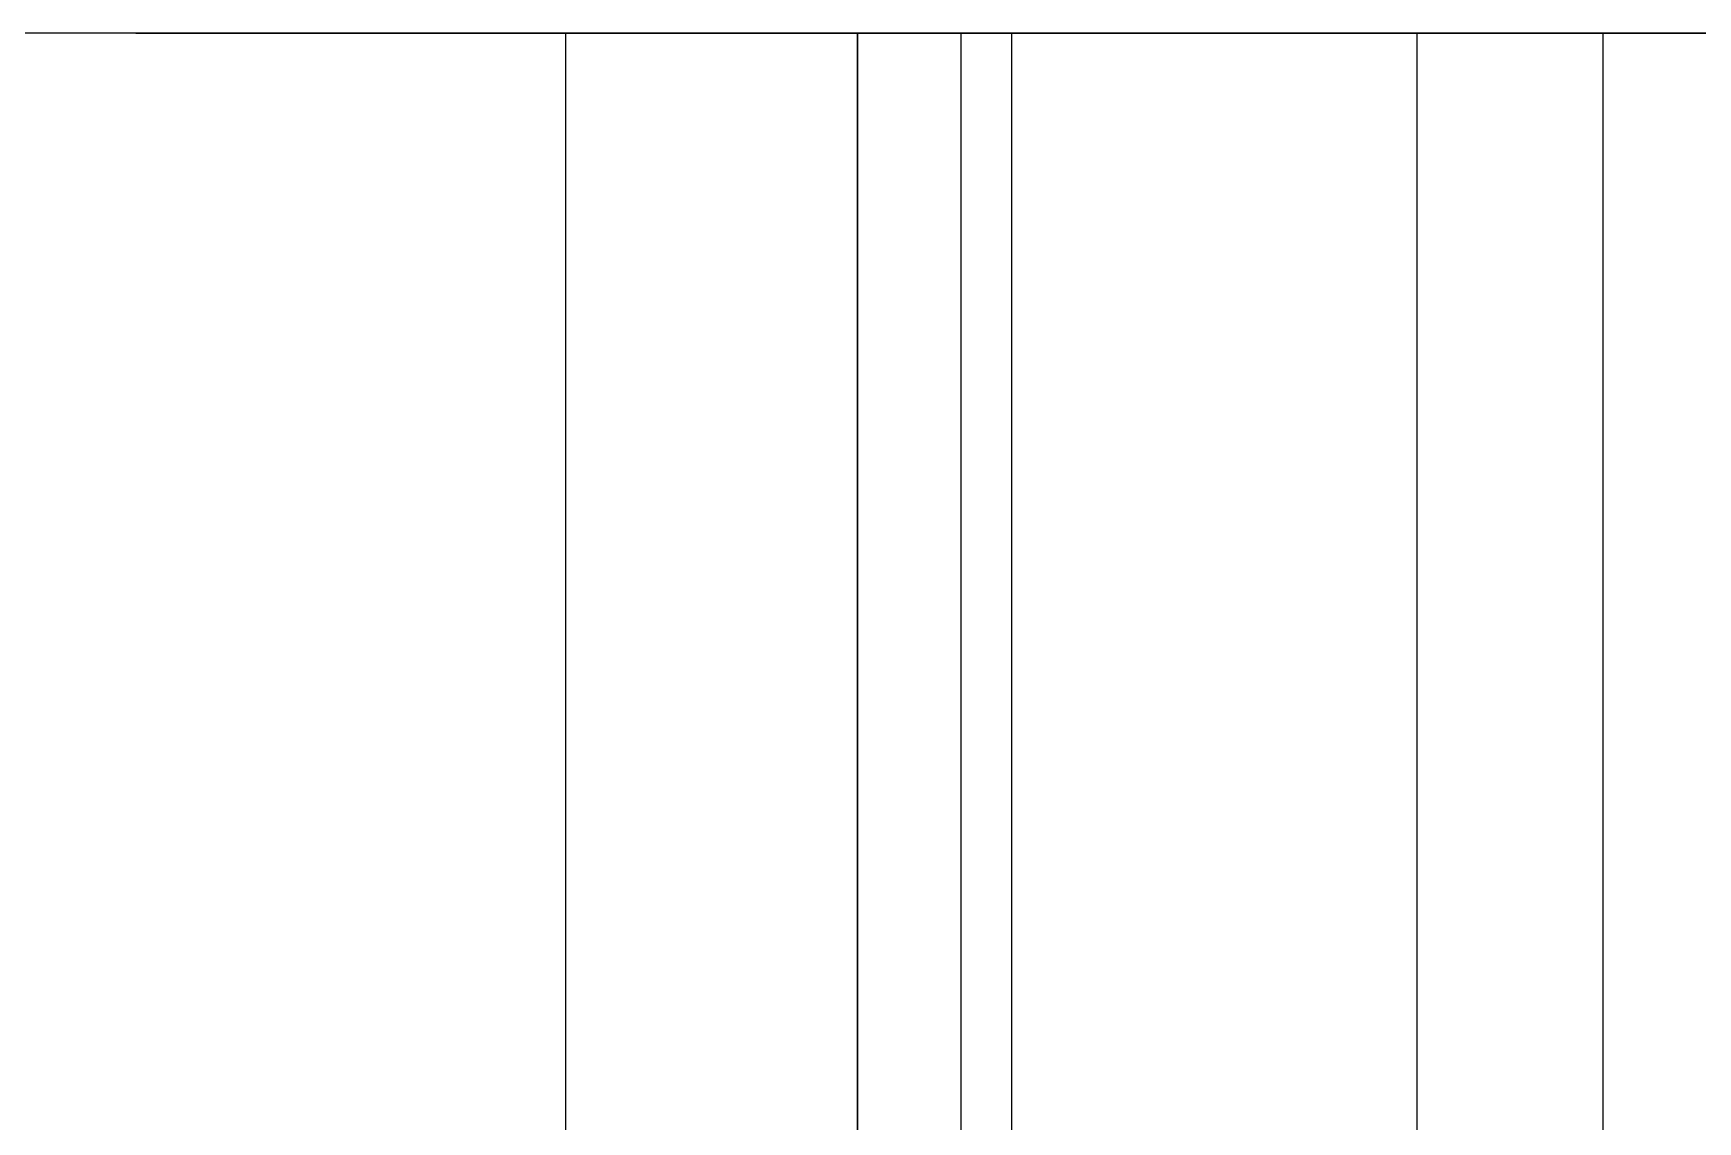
# Model space of a CAD drawing. Header units: metres. Extents: x 0 to 420, y 0 to 297.
# Drawn here: x 247.25 to 255.95, y 215.13 to 220.82 of the extents above; entities that cross this region are included whole.
import ezdxf

# ---------------------------------------------------------------- set-up
doc = ezdxf.new("R2010")
doc.units = ezdxf.units.M

msp = doc.modelspace()

# ---------------------------------------------------------------- linework, layer by layer
at = {"layer": 'DIMENSIONS', "color": 2}
msp.add_line((247.7863, 220.8163), (236.7863, 220.8163), dxfattribs=at)
at = {"layer": 'GEOMETRY'}
for p, q in [((247.7886, 220.8163), (247.7863, 220.8163)), ((247.7863, 220.8163), (247.8077, 220.8163)), ((247.7909, 220.8163), (247.7886, 220.8163)), ((247.7932, 220.8163), (247.7909, 220.8163)), ((247.7954, 220.8163), (247.7932, 220.8163)), ((247.7997, 220.8163), (247.7954, 220.8163)), ((247.8066, 220.8163), (247.7997, 220.8163)), ((247.8134, 220.8163), (247.8066, 220.8163)), ((247.8077, 220.8163), (247.829, 220.8163)), ((247.8203, 220.8163), (247.8134, 220.8163)), ((247.8272, 220.8163), (247.8203, 220.8163)), ((247.8379, 220.8163), (247.8272, 220.8163)), ((247.829, 220.8163), (247.8504, 220.8163)), ((247.8493, 220.8163), (247.8379, 220.8163)), ((247.8607, 220.8163), (247.8493, 220.8163)), ((247.8504, 220.8163), (247.8718, 220.8163)), ((247.8721, 220.8163), (247.8607, 220.8163)), ((247.8718, 220.8163), (247.9111, 220.8163)), ((247.8848, 220.8163), (247.8721, 220.8163)), ((247.9007, 220.8163), (247.8848, 220.8163)), ((247.9165, 220.8163), (247.9007, 220.8163)), ((247.9111, 220.8163), (247.9741, 220.8163)), ((247.9324, 220.8163), (247.9165, 220.8163)), ((247.9483, 220.8163), (247.9324, 220.8163)), ((247.9673, 220.8163), (247.9483, 220.8163)), ((247.9875, 220.8163), (247.9673, 220.8163)), ((247.9741, 220.8163), (248.0372, 220.8163)), ((248.0078, 220.8163), (247.9875, 220.8163)), ((248.0281, 220.8163), (248.0078, 220.8163)), ((248.0489, 220.8163), (248.0281, 220.8163)), ((248.0372, 220.8163), (248.1003, 220.8163)), ((248.0735, 220.8163), (248.0489, 220.8163)), ((248.098, 220.8163), (248.0735, 220.8163)), ((248.1226, 220.8163), (248.098, 220.8163)), ((248.1003, 220.8163), (248.1634, 220.8163)), ((248.1471, 220.8163), (248.1226, 220.8163)), ((248.174, 220.8163), (248.1471, 220.8163)), ((248.1634, 220.8163), (248.2595, 220.8163)), ((248.2027, 220.8163), (248.174, 220.8163)), ((248.2314, 220.8163), (248.2027, 220.8163)), ((248.2601, 220.8163), (248.2314, 220.8163)), ((248.2595, 220.8163), (248.3611, 220.8163)), ((248.2888, 220.8163), (248.2601, 220.8163)), ((248.3214, 220.8163), (248.2888, 220.8163)), ((248.3541, 220.8163), (248.3214, 220.8163)), ((248.3868, 220.8163), (248.3541, 220.8163)), ((248.3611, 220.8163), (248.4627, 220.8163)), ((248.4195, 220.8163), (248.3868, 220.8163)), ((248.4538, 220.8163), (248.4195, 220.8163)), ((248.4903, 220.8163), (248.4538, 220.8163)), ((248.4627, 220.8163), (248.5643, 220.8163)), ((248.5268, 220.8163), (248.4903, 220.8163)), ((248.5633, 220.8163), (248.5268, 220.8163)), ((248.5998, 220.8163), (248.5633, 220.8163)), ((248.5643, 220.8163), (248.6755, 220.8163)), ((248.6394, 220.8163), (248.5998, 220.8163)), ((248.6795, 220.8163), (248.6394, 220.8163)), ((248.6755, 220.8163), (248.8105, 220.8163)), ((248.7196, 220.8163), (248.6795, 220.8163)), ((248.7598, 220.8163), (248.7196, 220.8163)), ((248.8009, 220.8163), (248.7598, 220.8163)), ((248.8444, 220.8163), (248.8009, 220.8163)), ((248.8105, 220.8163), (248.9456, 220.8163)), ((248.8879, 220.8163), (248.8444, 220.8163)), ((248.9314, 220.8163), (248.8879, 220.8163)), ((248.975, 220.8163), (248.9314, 220.8163)), ((248.9456, 220.8163), (249.0806, 220.8163)), ((249.0208, 220.8163), (248.975, 220.8163)), ((249.0675, 220.8163), (249.0208, 220.8163)), ((249.1142, 220.8163), (249.0675, 220.8163)), ((249.0806, 220.8163), (249.2157, 220.8163)), ((249.1608, 220.8163), (249.1142, 220.8163)), ((249.208, 220.8163), (249.1608, 220.8163)), ((249.2576, 220.8163), (249.208, 220.8163)), ((249.2157, 220.8163), (249.3698, 220.8163)), ((249.3072, 220.8163), (249.2576, 220.8163)), ((249.3568, 220.8163), (249.3072, 220.8163)), ((249.3117, 220.8163), (249.3103, 220.8163)), ((249.3103, 220.8163), (249.3233, 220.8163)), ((249.3109, 220.8163), (249.3103, 220.8163)), ((249.3103, 220.8163), (249.3182, 220.8163)), ((249.3115, 220.8163), (249.3109, 220.8163)), ((249.3122, 220.8163), (249.3115, 220.8163)), ((249.3131, 220.8163), (249.3117, 220.8163)), ((249.3128, 220.8163), (249.3122, 220.8163)), ((249.314, 220.8163), (249.3128, 220.8163)), ((249.3145, 220.8163), (249.3131, 220.8163)), ((249.3159, 220.8163), (249.314, 220.8163)), ((249.3159, 220.8163), (249.3145, 220.8163)), ((249.3185, 220.8163), (249.3159, 220.8163)), ((249.3178, 220.8163), (249.3159, 220.8163)), ((249.3197, 220.8163), (249.3178, 220.8163)), ((249.3182, 220.8163), (249.3261, 220.8163)), ((249.3226, 220.8163), (249.3185, 220.8163)), ((249.3216, 220.8163), (249.3197, 220.8163)), ((249.3246, 220.8163), (249.3216, 220.8163)), ((249.3268, 220.8163), (249.3226, 220.8163)), ((249.3233, 220.8163), (249.3363, 220.8163)), ((249.3278, 220.8163), (249.3246, 220.8163)), ((249.3261, 220.8163), (249.3341, 220.8163)), ((249.331, 220.8163), (249.3268, 220.8163)), ((249.331, 220.8163), (249.3278, 220.8163)), ((249.3352, 220.8163), (249.331, 220.8163)), ((249.3341, 220.8163), (249.331, 220.8163)), ((249.3377, 220.8163), (249.3341, 220.8163)), ((249.3341, 220.8163), (249.342, 220.8163)), ((249.3417, 220.8163), (249.3352, 220.8163)), ((249.3363, 220.8163), (249.3494, 220.8163)), ((249.3421, 220.8163), (249.3377, 220.8163)), ((249.3487, 220.8163), (249.3417, 220.8163)), ((249.342, 220.8163), (249.3566, 220.8163)), ((249.3465, 220.8163), (249.3421, 220.8163)), ((249.351, 220.8163), (249.3465, 220.8163)), ((249.3556, 220.8163), (249.3487, 220.8163)), ((249.3494, 220.8163), (249.3624, 220.8163)), ((249.3554, 220.8163), (249.351, 220.8163)), ((249.3607, 220.8163), (249.3554, 220.8163)), ((249.3626, 220.8163), (249.3556, 220.8163)), ((249.3566, 220.8163), (249.3801, 220.8163)), ((249.4064, 220.8163), (249.3568, 220.8163)), ((249.3664, 220.8163), (249.3607, 220.8163)), ((249.3624, 220.8163), (249.3863, 220.8163)), ((249.3703, 220.8163), (249.3626, 220.8163)), ((249.3721, 220.8163), (249.3664, 220.8163)), ((249.3698, 220.8163), (249.5315, 220.8163)), ((249.3799, 220.8163), (249.3703, 220.8163)), ((249.3777, 220.8163), (249.3721, 220.8163)), ((249.3836, 220.8163), (249.3777, 220.8163)), ((249.3896, 220.8163), (249.3799, 220.8163)), ((249.3801, 220.8163), (249.4037, 220.8163)), ((249.3905, 220.8163), (249.3836, 220.8163)), ((249.3863, 220.8163), (249.4247, 220.8163)), ((249.3993, 220.8163), (249.3896, 220.8163)), ((249.3974, 220.8163), (249.3905, 220.8163)), ((249.4043, 220.8163), (249.3974, 220.8163)), ((249.4089, 220.8163), (249.3993, 220.8163)), ((249.4037, 220.8163), (249.4272, 220.8163)), ((249.4112, 220.8163), (249.4043, 220.8163)), ((249.4576, 220.8163), (249.4064, 220.8163)), ((249.4205, 220.8163), (249.4089, 220.8163)), ((249.4189, 220.8163), (249.4112, 220.8163)), ((249.427, 220.8163), (249.4189, 220.8163)), ((249.4329, 220.8163), (249.4205, 220.8163)), ((249.4247, 220.8163), (249.4631, 220.8163)), ((249.4351, 220.8163), (249.427, 220.8163)), ((249.4272, 220.8163), (249.4508, 220.8163)), ((249.4452, 220.8163), (249.4329, 220.8163)), ((249.4432, 220.8163), (249.4351, 220.8163)), ((249.4514, 220.8163), (249.4432, 220.8163)), ((249.4576, 220.8163), (249.4452, 220.8163)), ((249.4508, 220.8163), (249.4871, 220.8163)), ((249.4607, 220.8163), (249.4514, 220.8163)), ((249.4703, 220.8163), (249.4576, 220.8163)), ((249.5099, 220.8163), (249.4576, 220.8163)), ((249.47, 220.8163), (249.4607, 220.8163)), ((249.4631, 220.8163), (249.5016, 220.8163)), ((249.4793, 220.8163), (249.47, 220.8163)), ((249.4852, 220.8163), (249.4703, 220.8163)), ((249.4887, 220.8163), (249.4793, 220.8163)), ((249.5002, 220.8163), (249.4852, 220.8163)), ((249.4871, 220.8163), (249.5255, 220.8163)), ((249.4985, 220.8163), (249.4887, 220.8163)), ((249.509, 220.8163), (249.4985, 220.8163)), ((249.5151, 220.8163), (249.5002, 220.8163)), ((249.5016, 220.8163), (249.54, 220.8163)), ((249.5195, 220.8163), (249.509, 220.8163)), ((249.5621, 220.8163), (249.5099, 220.8163)), ((249.5301, 220.8163), (249.5151, 220.8163)), ((249.53, 220.8163), (249.5195, 220.8163)), ((249.5255, 220.8163), (249.5639, 220.8163)), ((249.5405, 220.8163), (249.53, 220.8163)), ((249.5464, 220.8163), (249.5301, 220.8163)), ((249.5315, 220.8163), (249.6932, 220.8163)), ((249.54, 220.8163), (249.5985, 220.8163)), ((249.552, 220.8163), (249.5405, 220.8163)), ((249.5639, 220.8163), (249.5464, 220.8163)), ((249.5636, 220.8163), (249.552, 220.8163)), ((249.6144, 220.8163), (249.5621, 220.8163)), ((249.5752, 220.8163), (249.5636, 220.8163)), ((249.5814, 220.8163), (249.5639, 220.8163)), ((249.5639, 220.8163), (249.6024, 220.8163)), ((249.5869, 220.8163), (249.5752, 220.8163)), ((249.5989, 220.8163), (249.5814, 220.8163)), ((249.5989, 220.8163), (249.5869, 220.8163)), ((249.5985, 220.8163), (249.6604, 220.8163)), ((249.6163, 220.8163), (249.5989, 220.8163)), ((249.6116, 220.8163), (249.5989, 220.8163)), ((249.6024, 220.8163), (249.6447, 220.8163)), ((249.6244, 220.8163), (249.6116, 220.8163)), ((249.6667, 220.8163), (249.6144, 220.8163)), ((249.6363, 220.8163), (249.6163, 220.8163)), ((249.6372, 220.8163), (249.6244, 220.8163)), ((249.6562, 220.8163), (249.6363, 220.8163)), ((249.6499, 220.8163), (249.6372, 220.8163)), ((249.6447, 220.8163), (249.6969, 220.8163)), ((249.6635, 220.8163), (249.6499, 220.8163)), ((249.6761, 220.8163), (249.6562, 220.8163)), ((249.6604, 220.8163), (249.7223, 220.8163)), ((249.6773, 220.8163), (249.6635, 220.8163)), ((249.6667, 220.8163), (250.4557, 220.8163)), ((249.6667, 220.8163), (249.6769, 220.8163)), ((249.696, 220.8163), (249.6761, 220.8163)), ((249.6769, 220.8163), (249.6871, 220.8163)), ((249.6912, 220.8163), (249.6773, 220.8163)), ((249.6871, 220.8163), (249.6973, 220.8163)), ((249.705, 220.8163), (249.6912, 220.8163)), ((249.6932, 220.8163), (249.8549, 220.8163)), ((249.7169, 220.8163), (249.696, 220.8163)), ((249.6969, 220.8163), (249.749, 220.8163)), ((249.6973, 220.8163), (249.7075, 220.8163)), ((249.719, 220.8163), (249.705, 220.8163)), ((249.7075, 220.8163), (249.7175, 220.8163)), ((249.7391, 220.8163), (249.7169, 220.8163)), ((249.7175, 220.8163), (249.7272, 220.8163)), ((249.7339, 220.8163), (249.719, 220.8163)), ((249.7223, 220.8163), (249.7842, 220.8163)), ((249.7272, 220.8163), (249.7369, 220.8163)), ((249.7488, 220.8163), (249.7339, 220.8163)), ((249.7369, 220.8163), (249.7466, 220.8163)), ((249.7613, 220.8163), (249.7391, 220.8163)), ((249.7466, 220.8163), (249.7563, 220.8163)), ((249.7637, 220.8163), (249.7488, 220.8163)), ((249.749, 220.8163), (249.8012, 220.8163)), ((249.7563, 220.8163), (249.7655, 220.8163)), ((249.7836, 220.8163), (249.7613, 220.8163)), ((249.7787, 220.8163), (249.7637, 220.8163)), ((249.7655, 220.8163), (249.7747, 220.8163)), ((249.7747, 220.8163), (249.7838, 220.8163)), ((249.7941, 220.8163), (249.7787, 220.8163)), ((249.8058, 220.8163), (249.7836, 220.8163)), ((249.7838, 220.8163), (249.7929, 220.8163)), ((249.7842, 220.8163), (249.8519, 220.8163)), ((249.7929, 220.8163), (249.8019, 220.8163)), ((249.8101, 220.8163), (249.7941, 220.8163)), ((249.8012, 220.8163), (249.8533, 220.8163)), ((249.8019, 220.8163), (249.8104, 220.8163)), ((249.8299, 220.8163), (249.8058, 220.8163)), ((249.826, 220.8163), (249.8101, 220.8163)), ((249.8104, 220.8163), (249.8189, 220.8163)), ((249.8189, 220.8163), (249.8274, 220.8163)), ((249.8419, 220.8163), (249.826, 220.8163)), ((249.8274, 220.8163), (249.8359, 220.8163)), ((249.8544, 220.8163), (249.8299, 220.8163)), ((249.8359, 220.8163), (249.8439, 220.8163)), ((249.8578, 220.8163), (249.8419, 220.8163)), ((249.8439, 220.8163), (249.8518, 220.8163)), ((249.8518, 220.8163), (249.8596, 220.8163)), ((249.8519, 220.8163), (249.9342, 220.8163)), ((249.8533, 220.8163), (249.9141, 220.8163)), ((249.8788, 220.8163), (249.8544, 220.8163)), ((249.8549, 220.8163), (250.0193, 220.8163)), ((249.9217, 220.8163), (249.8578, 220.8163)), ((249.8596, 220.8163), (249.8674, 220.8163)), ((249.8674, 220.8163), (249.8752, 220.8163)), ((249.8752, 220.8163), (249.8823, 220.8163)), ((249.9032, 220.8163), (249.8788, 220.8163)), ((249.8823, 220.8163), (249.8895, 220.8163)), ((249.8895, 220.8163), (249.8966, 220.8163)), ((249.8966, 220.8163), (249.9037, 220.8163)), ((249.9283, 220.8163), (249.9032, 220.8163)), ((249.9037, 220.8163), (249.9104, 220.8163)), ((249.9104, 220.8163), (249.9168, 220.8163)), ((249.9141, 220.8163), (249.9784, 220.8163)), ((249.9168, 220.8163), (249.9232, 220.8163)), ((249.9855, 220.8163), (249.9217, 220.8163)), ((249.9232, 220.8163), (249.9296, 220.8163)), ((249.9548, 220.8163), (249.9283, 220.8163)), ((249.9296, 220.8163), (249.936, 220.8163)), ((249.9342, 220.8163), (250.0164, 220.8163)), ((249.936, 220.8163), (249.9416, 220.8163)), ((249.9416, 220.8163), (249.9472, 220.8163)), ((249.9472, 220.8163), (249.9528, 220.8163)), ((249.9528, 220.8163), (249.9584, 220.8163)), ((249.9813, 220.8163), (249.9548, 220.8163)), ((249.9584, 220.8163), (249.9637, 220.8163)), ((249.9637, 220.8163), (249.9685, 220.8163)), ((249.9685, 220.8163), (249.9733, 220.8163)), ((249.9733, 220.8163), (249.978, 220.8163)), ((249.978, 220.8163), (249.9828, 220.8163)), ((249.9784, 220.8163), (250.0427, 220.8163)), ((250.0078, 220.8163), (249.9813, 220.8163)), ((249.9828, 220.8163), (249.9869, 220.8163)), ((250.0494, 220.8163), (249.9855, 220.8163)), ((249.9869, 220.8163), (249.9909, 220.8163)), ((249.9909, 220.8163), (249.9948, 220.8163)), ((249.9948, 220.8163), (249.9988, 220.8163)), ((249.9988, 220.8163), (250.0025, 220.8163)), ((250.0025, 220.8163), (250.0056, 220.8163)), ((250.0056, 220.8163), (250.0087, 220.8163)), ((250.0343, 220.8163), (250.0078, 220.8163)), ((250.0087, 220.8163), (250.0118, 220.8163)), ((250.0118, 220.8163), (250.0149, 220.8163)), ((250.0149, 220.8163), (250.0174, 220.8163)), ((250.0164, 220.8163), (250.0987, 220.8163)), ((250.0174, 220.8163), (250.0196, 220.8163)), ((250.0193, 220.8163), (250.1995, 220.8163)), ((250.0196, 220.8163), (250.0219, 220.8163)), ((250.0219, 220.8163), (250.0241, 220.8163)), ((250.0241, 220.8163), (250.0262, 220.8163)), ((250.0262, 220.8163), (250.0275, 220.8163)), ((250.0275, 220.8163), (250.0289, 220.8163)), ((250.0289, 220.8163), (250.0302, 220.8163)), ((250.0302, 220.8163), (250.0316, 220.8163)), ((250.0316, 220.8163), (250.0324, 220.8163)), ((250.0324, 220.8163), (250.0328, 220.8163)), ((250.0328, 220.8163), (250.0333, 220.8163)), ((250.0333, 220.8163), (250.0337, 220.8163)), ((250.0337, 220.8163), (250.0342, 220.8163)), ((250.0342, 220.7989), (250.0342, 220.8163)), ((250.0342, 205.0683), (250.0342, 220.8163)), ((250.0342, 220.8163), (251.5582, 220.8163)), ((250.0342, 220.8163), (251.5582, 220.8163)), ((250.0622, 220.8163), (250.0343, 220.8163)), ((250.0427, 220.8163), (250.107, 220.8163)), ((250.1132, 220.8163), (250.0494, 220.8163)), ((250.0907, 220.8163), (250.0622, 220.8163)), ((250.1191, 220.8163), (250.0907, 220.8163)), ((250.0987, 220.8163), (250.1809, 220.8163)), ((250.107, 220.8163), (250.1727, 220.8163)), ((250.1815, 220.8163), (250.1132, 220.8163)), ((250.1476, 220.8163), (250.1191, 220.8163)), ((250.1763, 220.8163), (250.1476, 220.8163)), ((250.1727, 220.8163), (250.2471, 220.8163)), ((250.2065, 220.8163), (250.1763, 220.8163)), ((250.1809, 220.8163), (250.2748, 220.8163)), ((250.2555, 220.8163), (250.1815, 220.8163)), ((250.1995, 220.8163), (250.3798, 220.8163)), ((250.2367, 220.8163), (250.2065, 220.8163)), ((250.2669, 220.8163), (250.2367, 220.8163)), ((250.2471, 220.8163), (250.3216, 220.8163)), ((250.3296, 220.8163), (250.2555, 220.8163)), ((250.2972, 220.8163), (250.2669, 220.8163)), ((250.2748, 220.8163), (250.3733, 220.8163)), ((250.3283, 220.8163), (250.2972, 220.8163)), ((250.3216, 220.8163), (250.396, 220.8163)), ((250.3601, 220.8163), (250.3283, 220.8163)), ((250.4037, 220.8163), (250.3296, 220.8163)), ((250.392, 220.8163), (250.3601, 220.8163)), ((250.3733, 220.8163), (250.4718, 220.8163)), ((250.3798, 220.8163), (250.5601, 220.8163)), ((250.4238, 220.8163), (250.392, 220.8163)), ((250.396, 220.8163), (250.4705, 220.8163)), ((250.4778, 220.8163), (250.4037, 220.8163)), ((250.4557, 220.8163), (250.4238, 220.8163)), ((250.4557, 220.8163), (250.4863, 220.8163)), ((250.4705, 220.8163), (250.5494, 220.8163)), ((250.4718, 220.8163), (250.5703, 220.8163)), ((250.5588, 220.8163), (250.4778, 220.8163)), ((250.4863, 220.8163), (250.517, 220.8163)), ((250.517, 220.8163), (250.5476, 220.8163)), ((250.5476, 220.8163), (250.5783, 220.8163)), ((250.5494, 220.8163), (250.6318, 220.8163)), ((250.6409, 220.8163), (250.5588, 220.8163)), ((250.5601, 220.8163), (250.7403, 220.8163)), ((250.5703, 220.8163), (250.6704, 220.8163)), ((250.5783, 220.8163), (250.6082, 220.8163)), ((250.6082, 220.8163), (250.6373, 220.8163)), ((250.6318, 220.8163), (250.7141, 220.8163)), ((250.6373, 220.8163), (250.6664, 220.8163)), ((250.7229, 220.8163), (250.6409, 220.8163)), ((250.6664, 220.8163), (250.6955, 220.8163)), ((250.6704, 220.8163), (250.7802, 220.8163)), ((250.6955, 220.8163), (250.7246, 220.8163)), ((250.7141, 220.8163), (250.7965, 220.8163)), ((250.805, 220.8163), (250.7229, 220.8163)), ((250.7246, 220.8163), (250.7522, 220.8163)), ((250.7403, 220.8163), (250.926, 220.8163)), ((250.7522, 220.8163), (250.7796, 220.8163)), ((250.7796, 220.8163), (250.807, 220.8163)), ((250.7802, 220.8163), (250.89, 220.8163)), ((250.7965, 220.8163), (250.8788, 220.8163)), ((250.8887, 220.8163), (250.805, 220.8163)), ((250.807, 220.8163), (250.8344, 220.8163)), ((250.8344, 220.8163), (250.8612, 220.8163)), ((250.8612, 220.8163), (250.8868, 220.8163)), ((250.8788, 220.8163), (250.9665, 220.8163)), ((250.8868, 220.8163), (250.9123, 220.8163)), ((250.9762, 220.8163), (250.8887, 220.8163)), ((250.89, 220.8163), (250.9998, 220.8163)), ((250.9123, 220.8163), (250.9378, 220.8163)), ((250.926, 220.8163), (251.1158, 220.8163)), ((250.9378, 220.8163), (250.9633, 220.8163)), ((250.9633, 220.8163), (250.9874, 220.8163)), ((250.9665, 220.8163), (251.0543, 220.8163)), ((251.0638, 220.8163), (250.9762, 220.8163)), ((250.9874, 220.8163), (251.0109, 220.8163)), ((250.9998, 220.8163), (251.1097, 220.8163)), ((251.0109, 220.8163), (251.0345, 220.8163)), ((251.0345, 220.8163), (251.058, 220.8163)), ((251.0543, 220.8163), (251.142, 220.8163)), ((251.058, 220.8163), (251.0812, 220.8163)), ((251.1514, 220.8163), (251.0638, 220.8163)), ((251.0812, 220.8163), (251.1026, 220.8163)), ((251.1026, 220.8163), (251.124, 220.8163)), ((251.1097, 220.8163), (251.2228, 220.8163)), ((251.1158, 220.8163), (251.3056, 220.8163)), ((251.124, 220.8163), (251.1454, 220.8163)), ((251.142, 220.8163), (251.2297, 220.8163)), ((251.1454, 220.8163), (251.1668, 220.8163)), ((251.2389, 220.8163), (251.1514, 220.8163)), ((251.1668, 220.8163), (251.1869, 220.8163)), ((251.1869, 220.8163), (251.2061, 220.8163)), ((251.2061, 220.8163), (251.2252, 220.8163)), ((251.2228, 220.8163), (251.3384, 220.8163)), ((251.2252, 220.8163), (251.2444, 220.8163)), ((251.2297, 220.8163), (251.3186, 220.8163)), ((251.3285, 220.8163), (251.2389, 220.8163)), ((251.2444, 220.8163), (251.2636, 220.8163)), ((251.2636, 220.8163), (251.2804, 220.8163)), ((251.2804, 220.8163), (251.2972, 220.8163)), ((251.2972, 220.8163), (251.314, 220.8163)), ((251.3056, 220.8163), (251.4954, 220.8163)), ((251.314, 220.8163), (251.3308, 220.8163)), ((251.3186, 220.8163), (251.409, 220.8163)), ((251.4189, 220.8163), (251.3285, 220.8163)), ((251.3308, 220.8163), (251.3466, 220.8163)), ((251.3384, 220.8163), (251.454, 220.8163)), ((251.3466, 220.8163), (251.361, 220.8163)), ((251.361, 220.8163), (251.3754, 220.8163)), ((251.3754, 220.8163), (251.3898, 220.8163)), ((251.3898, 220.8163), (251.4042, 220.8163)), ((251.4042, 220.8163), (251.4164, 220.8163)), ((251.409, 220.8163), (251.4995, 220.8163)), ((251.4164, 220.8163), (251.4283, 220.8163)), ((251.5093, 220.8163), (251.4189, 220.8163)), ((251.4283, 220.8163), (251.4402, 220.8163)), ((251.4402, 220.8163), (251.4521, 220.8163)), ((251.4521, 220.8163), (251.4632, 220.8163)), ((251.454, 220.8163), (251.5696, 220.8163)), ((251.4632, 220.8163), (251.4725, 220.8163)), ((251.4725, 220.8163), (251.4818, 220.8163)), ((251.4818, 220.8163), (251.4911, 220.8163)), ((251.4911, 220.8163), (251.5004, 220.8163)), ((251.4954, 220.8163), (251.6852, 220.8163)), ((251.4995, 220.8163), (251.5899, 220.8163)), ((251.5004, 220.8163), (251.5079, 220.8163)), ((251.5079, 220.8163), (251.5145, 220.8163)), ((251.5996, 220.8163), (251.5093, 220.8163)), ((251.5145, 220.8163), (251.5212, 220.8163)), ((251.5212, 220.8163), (251.5279, 220.8163)), ((251.5279, 220.8163), (251.5342, 220.8163)), ((251.5342, 220.8163), (251.5382, 220.8163)), ((251.5382, 220.8163), (251.5423, 220.8163)), ((251.5423, 220.8163), (251.5463, 220.8163)), ((251.5463, 220.8163), (251.5503, 220.8163)), ((251.5503, 220.8163), (251.5528, 220.8163)), ((251.5528, 220.8163), (251.5541, 220.8163)), ((251.5541, 220.8163), (251.5555, 220.8163)), ((251.5555, 220.8163), (251.5568, 220.8163)), ((251.5568, 220.8163), (251.5582, 220.8163)), ((251.5582, 205.0683), (251.5582, 220.8163)), ((251.5582, 220.8163), (251.5582, 220.7989)), ((251.5696, 220.8163), (251.6852, 220.8163)), ((251.5899, 220.8163), (251.6803, 220.8163)), ((251.69, 220.8163), (251.5996, 220.8163)), ((251.6803, 220.8163), (251.7707, 220.8163)), ((251.6852, 220.8163), (251.8008, 220.8163)), ((251.6852, 220.8163), (251.875, 220.8163)), ((251.7805, 220.8163), (251.69, 220.8163)), ((251.7707, 220.8163), (251.8611, 220.8163)), ((251.8709, 220.8163), (251.7805, 220.8163)), ((251.8008, 220.8163), (251.9164, 220.8163)), ((251.8611, 220.8163), (251.9515, 220.8163)), ((251.9613, 220.8163), (251.8709, 220.8163)), ((251.875, 220.8163), (252.0647, 220.8163)), ((251.9164, 220.8163), (252.032, 220.8163)), ((251.9515, 220.8163), (252.0419, 220.8163)), ((252.0517, 220.8163), (251.9613, 220.8163)), ((252.032, 220.8163), (252.1476, 220.8163)), ((252.0419, 220.8163), (252.1314, 220.8163)), ((252.1406, 220.8163), (252.0517, 220.8163)), ((252.0647, 220.8163), (252.2545, 220.8163)), ((252.1481, 220.8163), (252.0976, 220.8163)), ((252.0976, 220.8163), (252.3622, 220.8163)), ((252.0976, 220.8163), (252.0976, 205.0683)), ((252.1314, 220.8163), (252.219, 220.8163)), ((252.2284, 220.8163), (252.1406, 220.8163)), ((252.1476, 220.8163), (252.2607, 220.8163)), ((252.1986, 220.8163), (252.1481, 220.8163)), ((252.2491, 220.8163), (252.1986, 220.8163)), ((252.219, 220.8163), (252.3066, 220.8163)), ((252.3161, 220.8163), (252.2284, 220.8163)), ((252.2995, 220.8163), (252.2491, 220.8163)), ((252.2545, 220.8163), (252.4443, 220.8163)), ((252.2607, 220.8163), (252.3705, 220.8163)), ((252.3494, 220.8163), (252.2995, 220.8163)), ((252.3066, 220.8163), (252.3941, 220.8163)), ((252.4038, 220.8163), (252.3161, 220.8163)), ((252.3985, 220.8163), (252.3494, 220.8163)), ((252.4451, 220.8163), (252.3622, 220.8163)), ((252.3622, 220.8163), (252.3622, 205.0683)), ((252.3705, 220.8163), (252.4803, 220.8163)), ((252.3941, 220.8163), (252.4817, 220.8163)), ((252.4476, 220.8163), (252.3985, 220.8163)), ((252.4915, 220.8163), (252.4038, 220.8163)), ((252.4443, 220.8163), (252.63, 220.8163)), ((252.528, 220.8163), (252.4451, 220.8163)), ((252.4967, 220.8163), (252.4476, 220.8163)), ((252.4803, 220.8163), (252.5901, 220.8163)), ((252.4817, 220.8163), (252.5653, 220.8163)), ((252.5739, 220.8163), (252.4915, 220.8163)), ((252.5458, 220.8163), (252.4967, 220.8163)), ((252.6109, 220.8163), (252.528, 220.8163)), ((252.5933, 220.8163), (252.5458, 220.8163)), ((252.5653, 220.8163), (252.6474, 220.8163)), ((252.6562, 220.8163), (252.5739, 220.8163)), ((252.5901, 220.8163), (252.6999, 220.8163)), ((252.6405, 220.8163), (252.5933, 220.8163)), ((252.6938, 220.8163), (252.6109, 220.8163)), ((252.63, 220.8163), (252.8103, 220.8163)), ((252.6877, 220.8163), (252.6405, 220.8163)), ((252.6474, 220.8163), (252.7295, 220.8163)), ((252.7386, 220.8163), (252.6562, 220.8163)), ((252.7349, 220.8163), (252.6877, 220.8163)), ((252.7757, 220.8163), (252.6938, 220.8163)), ((252.6999, 220.8163), (252.8, 220.8163)), ((252.7295, 220.8163), (252.8116, 220.8163)), ((252.7814, 220.8163), (252.7349, 220.8163)), ((252.8209, 220.8163), (252.7386, 220.8163)), ((252.8563, 220.8163), (252.7757, 220.8163)), ((252.8263, 220.8163), (252.7814, 220.8163)), ((252.8, 220.8163), (252.8985, 220.8163)), ((252.8103, 220.8163), (252.9906, 220.8163)), ((252.8116, 220.8163), (252.8925, 220.8163)), ((252.8999, 220.8163), (252.8209, 220.8163)), ((252.8712, 220.8163), (252.8263, 220.8163)), ((252.9369, 220.8163), (252.8563, 220.8163)), ((252.916, 220.8163), (252.8712, 220.8163)), ((252.8925, 220.8163), (252.9666, 220.8163)), ((252.8985, 220.8163), (252.997, 220.8163)), ((252.9743, 220.8163), (252.8999, 220.8163)), ((252.9609, 220.8163), (252.916, 220.8163)), ((253.0175, 220.8163), (252.9369, 220.8163)), ((253.0037, 220.8163), (252.9609, 220.8163)), ((252.9666, 220.8163), (253.0407, 220.8163)), ((253.0488, 220.8163), (252.9743, 220.8163)), ((252.9906, 220.8163), (253.1708, 220.8163)), ((252.997, 220.8163), (253.0955, 220.8163)), ((253.0458, 220.8163), (253.0037, 220.8163)), ((253.0981, 220.8163), (253.0175, 220.8163)), ((253.0407, 220.8163), (253.1148, 220.8163)), ((253.0878, 220.8163), (253.0458, 220.8163)), ((253.1232, 220.8163), (253.0488, 220.8163)), ((253.1299, 220.8163), (253.0878, 220.8163)), ((253.0955, 220.8163), (253.1894, 220.8163)), ((253.176, 220.8163), (253.0981, 220.8163)), ((253.1148, 220.8163), (253.1889, 220.8163)), ((253.1977, 220.8163), (253.1232, 220.8163)), ((253.1715, 220.8163), (253.1299, 220.8163)), ((253.1708, 220.8163), (253.3511, 220.8163)), ((253.2103, 220.8163), (253.1715, 220.8163)), ((253.2535, 220.8163), (253.176, 220.8163)), ((253.1889, 220.8163), (253.2571, 220.8163)), ((253.1894, 220.8163), (253.2717, 220.8163)), ((253.2634, 220.8163), (253.1977, 220.8163)), ((253.2491, 220.8163), (253.2103, 220.8163)), ((253.2879, 220.8163), (253.2491, 220.8163)), ((253.331, 220.8163), (253.2535, 220.8163)), ((253.2571, 220.8163), (253.321, 220.8163)), ((253.3277, 220.8163), (253.2634, 220.8163)), ((253.2717, 220.8163), (253.3539, 220.8163)), ((253.3268, 220.8163), (253.2879, 220.8163)), ((253.321, 220.8163), (253.3848, 220.8163)), ((253.3635, 220.8163), (253.3268, 220.8163)), ((253.392, 220.8163), (253.3277, 220.8163)), ((253.4085, 220.8163), (253.331, 220.8163)), ((253.3511, 220.8163), (253.5155, 220.8163)), ((253.3539, 220.8163), (253.4362, 220.8163)), ((253.3988, 220.8163), (253.3635, 220.8163)), ((253.3848, 220.8163), (253.4487, 220.8163)), ((253.4562, 220.8163), (253.392, 220.8163)), ((253.434, 220.8163), (253.3988, 220.8163)), ((253.4849, 220.8163), (253.4085, 220.8163)), ((253.4692, 220.8163), (253.434, 220.8163)), ((253.4362, 220.8163), (253.5184, 220.8163)), ((253.4487, 220.8163), (253.5125, 220.8163)), ((253.517, 220.8163), (253.4562, 220.8163)), ((253.5045, 220.8163), (253.4692, 220.8163)), ((253.5586, 220.8163), (253.4849, 220.8163)), ((253.5357, 220.8163), (253.5045, 220.8163)), ((253.5125, 220.8163), (253.5284, 220.8163)), ((253.5155, 220.8163), (253.6772, 220.8163)), ((253.5692, 220.8163), (253.517, 220.8163)), ((253.5184, 220.8163), (253.5862, 220.8163)), ((253.5284, 220.8163), (253.5444, 220.8163)), ((253.567, 220.8163), (253.5357, 220.8163)), ((253.5444, 220.8163), (253.5603, 220.8163)), ((253.6322, 220.8163), (253.5586, 220.8163)), ((253.5603, 220.8163), (253.5762, 220.8163)), ((253.5983, 220.8163), (253.567, 220.8163)), ((253.6214, 220.8163), (253.5692, 220.8163)), ((253.5762, 220.8163), (253.5917, 220.8163)), ((253.5862, 220.8163), (253.6481, 220.8163)), ((253.5917, 220.8163), (253.6066, 220.8163)), ((253.6295, 220.8163), (253.5983, 220.8163)), ((253.6066, 220.8163), (253.6215, 220.8163)), ((253.6735, 220.8163), (253.6214, 220.8163)), ((253.6215, 220.8163), (253.6364, 220.8163)), ((253.659, 220.8163), (253.6295, 220.8163)), ((253.7058, 220.8163), (253.6322, 220.8163)), ((253.6364, 220.8163), (253.6513, 220.8163)), ((253.6481, 220.8163), (253.7099, 220.8163)), ((253.6513, 220.8163), (253.6653, 220.8163)), ((253.686, 220.8163), (253.659, 220.8163)), ((253.6653, 220.8163), (253.6792, 220.8163)), ((253.7257, 220.8163), (253.6735, 220.8163)), ((253.6772, 220.8163), (253.8389, 220.8163)), ((253.6792, 220.8163), (253.693, 220.8163)), ((253.713, 220.8163), (253.686, 220.8163)), ((253.693, 220.8163), (253.7069, 220.8163)), ((253.7795, 220.8163), (253.7058, 220.8163)), ((253.7069, 220.8163), (253.7204, 220.8163)), ((253.7099, 220.8163), (253.7718, 220.8163)), ((253.74, 220.8163), (253.713, 220.8163)), ((253.7204, 220.8163), (253.7332, 220.8163)), ((253.768, 220.8163), (253.7257, 220.8163)), ((253.7332, 220.8163), (253.746, 220.8163)), ((253.767, 220.8163), (253.74, 220.8163)), ((253.746, 220.8163), (253.7587, 220.8163)), ((253.7587, 220.8163), (253.7715, 220.8163)), ((253.7901, 220.8163), (253.767, 220.8163)), ((253.8064, 220.8163), (253.768, 220.8163)), ((253.7715, 220.8163), (253.7835, 220.8163)), ((253.7718, 220.8163), (253.8304, 220.8163)), ((253.8498, 220.8163), (253.7795, 220.8163)), ((253.7835, 220.8163), (253.7951, 220.8163)), ((253.8126, 220.8163), (253.7901, 220.8163)), ((253.7951, 220.8163), (253.8068, 220.8163)), ((253.8449, 220.8163), (253.8064, 220.8163)), ((253.8068, 220.8163), (253.8184, 220.8163)), ((253.8351, 220.8163), (253.8126, 220.8163)), ((253.8184, 220.8163), (253.8299, 220.8163)), ((253.8299, 220.8163), (253.8404, 220.8163)), ((253.8304, 220.8163), (253.8688, 220.8163)), ((253.8575, 220.8163), (253.8351, 220.8163)), ((253.8389, 220.8163), (254.0006, 220.8163)), ((253.8404, 220.8163), (253.8509, 220.8163)), ((253.8833, 220.8163), (253.8449, 220.8163)), ((253.9189, 220.8163), (253.8498, 220.8163)), ((253.8509, 220.8163), (253.8614, 220.8163)), ((253.8787, 220.8163), (253.8575, 220.8163)), ((253.8614, 220.8163), (253.8719, 220.8163)), ((253.8688, 220.8163), (253.9072, 220.8163)), ((253.8719, 220.8163), (253.8817, 220.8163)), ((253.8964, 220.8163), (253.8787, 220.8163)), ((253.8817, 220.8163), (253.891, 220.8163)), ((253.9196, 220.8163), (253.8833, 220.8163)), ((253.891, 220.8163), (253.9003, 220.8163)), ((253.9141, 220.8163), (253.8964, 220.8163)), ((253.9003, 220.8163), (253.9097, 220.8163)), ((253.9072, 220.8163), (253.9456, 220.8163)), ((253.9097, 220.8163), (253.919, 220.8163)), ((253.9318, 220.8163), (253.9141, 220.8163)), ((253.9879, 220.8163), (253.9189, 220.8163)), ((253.919, 220.8163), (253.9271, 220.8163)), ((253.9431, 220.8163), (253.9196, 220.8163)), ((253.9271, 220.8163), (253.9352, 220.8163)), ((253.9495, 220.8163), (253.9318, 220.8163)), ((253.9352, 220.8163), (253.9434, 220.8163)), ((253.9667, 220.8163), (253.9431, 220.8163)), ((253.9434, 220.8163), (253.9515, 220.8163)), ((253.9456, 220.8163), (253.9841, 220.8163)), ((253.9637, 220.8163), (253.9495, 220.8163)), ((253.9515, 220.8163), (253.9591, 220.8163)), ((253.9591, 220.8163), (253.966, 220.8163)), ((253.9765, 220.8163), (253.9637, 220.8163)), ((253.966, 220.8163), (253.9729, 220.8163)), ((253.9902, 220.8163), (253.9667, 220.8163)), ((253.9729, 220.8163), (253.9798, 220.8163)), ((253.9893, 220.8163), (253.9765, 220.8163)), ((253.9798, 220.8163), (253.9868, 220.8163)), ((253.9841, 220.8163), (254.008, 220.8163)), ((253.9868, 220.8163), (253.9926, 220.8163)), ((254.0569, 220.8163), (253.9879, 220.8163)), ((254.002, 220.8163), (253.9893, 220.8163)), ((254.0138, 220.8163), (253.9902, 220.8163)), ((253.9926, 220.8163), (253.9983, 220.8163)), ((253.9983, 220.8163), (254.004, 220.8163)), ((254.0006, 220.8163), (254.1547, 220.8163)), ((254.0141, 220.8163), (254.002, 220.8163)), ((254.004, 220.8163), (254.0096, 220.8163)), ((254.008, 220.8163), (254.021, 220.8163)), ((254.0096, 220.8163), (254.015, 220.8163)), ((254.0284, 220.8163), (254.0138, 220.8163)), ((254.0218, 220.8163), (254.0141, 220.8163)), ((254.015, 220.8163), (254.0194, 220.8163)), ((254.0194, 220.8163), (254.0238, 220.8163)), ((254.021, 220.8163), (254.034, 220.8163)), ((254.0295, 220.8163), (254.0218, 220.8163)), ((254.0238, 220.8163), (254.0283, 220.8163)), ((254.0283, 220.8163), (254.0327, 220.8163)), ((254.0363, 220.8163), (254.0284, 220.8163)), ((254.0372, 220.8163), (254.0295, 220.8163)), ((254.0327, 220.8163), (254.0362, 220.8163)), ((254.034, 220.8163), (254.0471, 220.8163)), ((254.0362, 220.8163), (254.0394, 220.8163)), ((254.0442, 220.8163), (254.0363, 220.8163)), ((254.045, 220.8163), (254.0372, 220.8163)), ((254.0394, 220.8163), (254.0426, 220.8163)), ((254.0426, 220.8163), (254.0457, 220.8163)), ((254.0522, 220.8163), (254.0442, 220.8163)), ((254.0498, 220.8163), (254.045, 220.8163)), ((254.0457, 220.8163), (254.0487, 220.8163)), ((254.0471, 220.8163), (254.0601, 220.8163)), ((254.0487, 220.8163), (254.0506, 220.8163)), ((254.0523, 220.8163), (254.0498, 220.8163)), ((254.0506, 220.8163), (254.0525, 220.8163)), ((254.0601, 220.8163), (254.0522, 220.8163)), ((254.0549, 220.8163), (254.0523, 220.8163)), ((254.0525, 220.8163), (254.0544, 220.8163)), ((254.0544, 220.8163), (254.0564, 220.8163)), ((254.0575, 220.8163), (254.0549, 220.8163)), ((254.0564, 220.8163), (254.0575, 220.8163)), ((254.1252, 220.8163), (254.0569, 220.8163)), ((254.0601, 220.8163), (254.0575, 220.8163)), ((254.0575, 220.8163), (254.0582, 220.8163)), ((254.0582, 220.8163), (254.0588, 220.8163)), ((254.0588, 220.8163), (254.0594, 220.8163)), ((254.0594, 220.8163), (254.0601, 220.8163)), ((254.189, 220.8163), (254.1252, 220.8163)), ((254.1547, 220.8163), (254.2897, 220.8163)), ((254.2527, 220.8163), (254.189, 220.8163)), ((254.3165, 220.8163), (254.2527, 220.8163)), ((254.2897, 220.8163), (254.4248, 220.8163)), ((254.3802, 220.8163), (254.3165, 220.8163)), ((254.4406, 220.8163), (254.3802, 220.8163)), ((254.4248, 220.8163), (254.5598, 220.8163)), ((254.4984, 220.8163), (254.4406, 220.8163)), ((254.4806, 220.8163), (270.1743, 220.8163)), ((254.4806, 220.8163), (254.4806, 205.5763)), ((254.4806, 220.8163), (255.454, 220.8163)), ((254.5562, 220.8163), (254.4984, 220.8163)), ((254.6141, 220.8163), (254.5562, 220.8163)), ((254.5598, 220.8163), (254.6949, 220.8163)), ((254.6719, 220.8163), (254.6141, 220.8163)), ((254.7232, 220.8163), (254.6719, 220.8163)), ((254.6949, 220.8163), (254.806, 220.8163)), ((254.7746, 220.8163), (254.7232, 220.8163)), ((254.8259, 220.8163), (254.7746, 220.8163)), ((254.806, 220.8163), (254.9076, 220.8163)), ((254.8773, 220.8163), (254.8259, 220.8163)), ((254.9256, 220.8163), (254.8773, 220.8163)), ((254.9076, 220.8163), (255.0093, 220.8163)), ((254.9699, 220.8163), (254.9256, 220.8163)), ((255.0143, 220.8163), (254.9699, 220.8163)), ((255.0093, 220.8163), (255.1109, 220.8163)), ((255.0586, 220.8163), (255.0143, 220.8163)), ((255.1029, 220.8163), (255.0586, 220.8163)), ((255.1409, 220.8163), (255.1029, 220.8163)), ((255.1109, 220.8163), (255.207, 220.8163)), ((255.1778, 220.8163), (255.1409, 220.8163)), ((255.2147, 220.8163), (255.1778, 220.8163)), ((255.207, 220.8163), (255.2701, 220.8163)), ((255.2516, 220.8163), (255.2147, 220.8163)), ((255.2862, 220.8163), (255.2516, 220.8163)), ((255.2701, 220.8163), (255.3331, 220.8163)), ((255.3153, 220.8163), (255.2862, 220.8163)), ((255.3444, 220.8163), (255.3153, 220.8163)), ((255.3331, 220.8163), (255.3962, 220.8163)), ((255.3735, 220.8163), (255.3444, 220.8163)), ((255.4026, 220.8163), (255.3735, 220.8163)), ((255.3962, 220.8163), (255.4593, 220.8163)), ((255.4258, 220.8163), (255.4026, 220.8163)), ((255.4468, 220.8163), (255.4258, 220.8163)), ((255.4678, 220.8163), (255.4468, 220.8163)), ((271.1477, 220.8163), (255.454, 220.8163)), ((255.454, 205.5763), (255.454, 220.8163)), ((255.4593, 220.8163), (255.4985, 220.8163)), ((255.4888, 220.8163), (255.4678, 220.8163)), ((255.5086, 220.8163), (255.4888, 220.8163)), ((255.4985, 220.8163), (255.5199, 220.8163)), ((255.5213, 220.8163), (255.5086, 220.8163)), ((255.5199, 220.8163), (255.5413, 220.8163)), ((255.5339, 220.8163), (255.5213, 220.8163)), ((255.5466, 220.8163), (255.5339, 220.8163)), ((255.5413, 220.8163), (255.5627, 220.8163)), ((255.5593, 220.8163), (255.5466, 220.8163)), ((255.5671, 220.8163), (255.5593, 220.8163)), ((255.5627, 220.8163), (255.5841, 220.8163)), ((255.5714, 220.8163), (255.5671, 220.8163)), ((255.5756, 220.8163), (255.5714, 220.8163)), ((255.5798, 220.8163), (255.5756, 220.8163)), ((255.5841, 220.8163), (255.5798, 220.8163)), ((250.0342, 220.7814), (250.0342, 220.7989)), ((250.0342, 220.7639), (250.0342, 220.7814)), ((250.0342, 220.7465), (250.0342, 220.7639)), ((250.0342, 220.7141), (250.0342, 220.7465)), ((251.5582, 220.7989), (251.5582, 220.7814)), ((251.5582, 220.7814), (251.5582, 220.7639)), ((251.5582, 220.7639), (251.5582, 220.7465)), ((251.5582, 220.7465), (251.5582, 220.7141)), ((250.0342, 220.6619), (250.0342, 220.7141)), ((250.0342, 220.6098), (250.0342, 220.6619)), ((251.5582, 220.7141), (251.5582, 220.6619)), ((251.5582, 220.6619), (251.5582, 220.6098)), ((250.0342, 220.5576), (250.0342, 220.6098)), ((250.0342, 220.5054), (250.0342, 220.5576)), ((251.5582, 220.6098), (251.5582, 220.5576)), ((251.5582, 220.5576), (251.5582, 220.5054)), ((250.0342, 220.424), (250.0342, 220.5054)), ((251.5582, 220.5054), (251.5582, 220.424)), ((250.0342, 220.3378), (250.0342, 220.424)), ((251.5582, 220.424), (251.5582, 220.3378)), ((250.0342, 220.2515), (250.0342, 220.3378)), ((251.5582, 220.3378), (251.5582, 220.2515)), ((250.0342, 220.1653), (250.0342, 220.2515)), ((251.5582, 220.2515), (251.5582, 220.1653)), ((250.0342, 220.0696), (250.0342, 220.1653)), ((251.5582, 220.1653), (251.5582, 220.0696)), ((250.0342, 219.9504), (250.0342, 220.0696)), ((251.5582, 220.0696), (251.5582, 219.9504)), ((250.0342, 219.8312), (250.0342, 219.9504)), ((251.5582, 219.9504), (251.5582, 219.8312)), ((250.0342, 219.7119), (250.0342, 219.8312)), ((251.5582, 219.8312), (251.5582, 219.7119)), ((250.0342, 219.5927), (250.0342, 219.7119)), ((251.5582, 219.7119), (251.5582, 219.5927)), ((250.0342, 219.451), (250.0342, 219.5927)), ((251.5582, 219.5927), (251.5582, 219.451)), ((250.0342, 219.3003), (250.0342, 219.451)), ((251.5582, 219.451), (251.5582, 219.3003)), ((250.0342, 219.1496), (250.0342, 219.3003)), ((251.5582, 219.3003), (251.5582, 219.1496)), ((250.0342, 218.9989), (250.0342, 219.1496)), ((251.5582, 219.1496), (251.5582, 218.9989)), ((250.0342, 218.844), (250.0342, 218.9989)), ((251.5582, 218.9989), (251.5582, 218.844)), ((250.0342, 218.6637), (250.0342, 218.844)), ((251.5582, 218.844), (251.5582, 218.6637)), ((250.0342, 218.4834), (250.0342, 218.6637)), ((251.5582, 218.6637), (251.5582, 218.4834)), ((250.0342, 218.3031), (250.0342, 218.4834)), ((251.5582, 218.4834), (251.5582, 218.3031)), ((250.0342, 218.1229), (250.0342, 218.3031)), ((251.5582, 218.3031), (251.5582, 218.1229)), ((250.0342, 217.927), (250.0342, 218.1229)), ((251.5582, 218.1229), (251.5582, 217.927)), ((250.0342, 217.7194), (250.0342, 217.927)), ((251.5582, 217.927), (251.5582, 217.7194)), ((250.0342, 217.5118), (250.0342, 217.7194)), ((251.5582, 217.7194), (251.5582, 217.5118)), ((250.0342, 217.3042), (250.0342, 217.5118)), ((251.5582, 217.5118), (251.5582, 217.3042)), ((250.0342, 217.0966), (250.0342, 217.3042)), ((251.5582, 217.3042), (251.5582, 217.0966)), ((250.0342, 216.8643), (250.0342, 217.0966)), ((251.5582, 217.0966), (251.5582, 216.8643)), ((250.0342, 216.632), (250.0342, 216.8643)), ((251.5582, 216.8643), (251.5582, 216.632)), ((250.0342, 216.3997), (250.0342, 216.632)), ((251.5582, 216.632), (251.5582, 216.3997)), ((250.0342, 216.1674), (250.0342, 216.3997)), ((251.5582, 216.3997), (251.5582, 216.1674)), ((250.0342, 215.9258), (250.0342, 216.1674)), ((251.5582, 216.1674), (251.5582, 215.9258)), ((250.0342, 215.6717), (250.0342, 215.9258)), ((251.5582, 215.9258), (251.5582, 215.6717)), ((250.0342, 215.4176), (250.0342, 215.6717)), ((251.5582, 215.6717), (251.5582, 215.4176)), ((250.0342, 215.1635), (250.0342, 215.4176)), ((251.5582, 215.4176), (251.5582, 215.1635)), ((250.0342, 214.9094), (250.0342, 215.1635)), ((251.5582, 215.1635), (251.5582, 214.9094))]:
    msp.add_line(p, q, dxfattribs=at)

doc.saveas('drawing.dxf')
